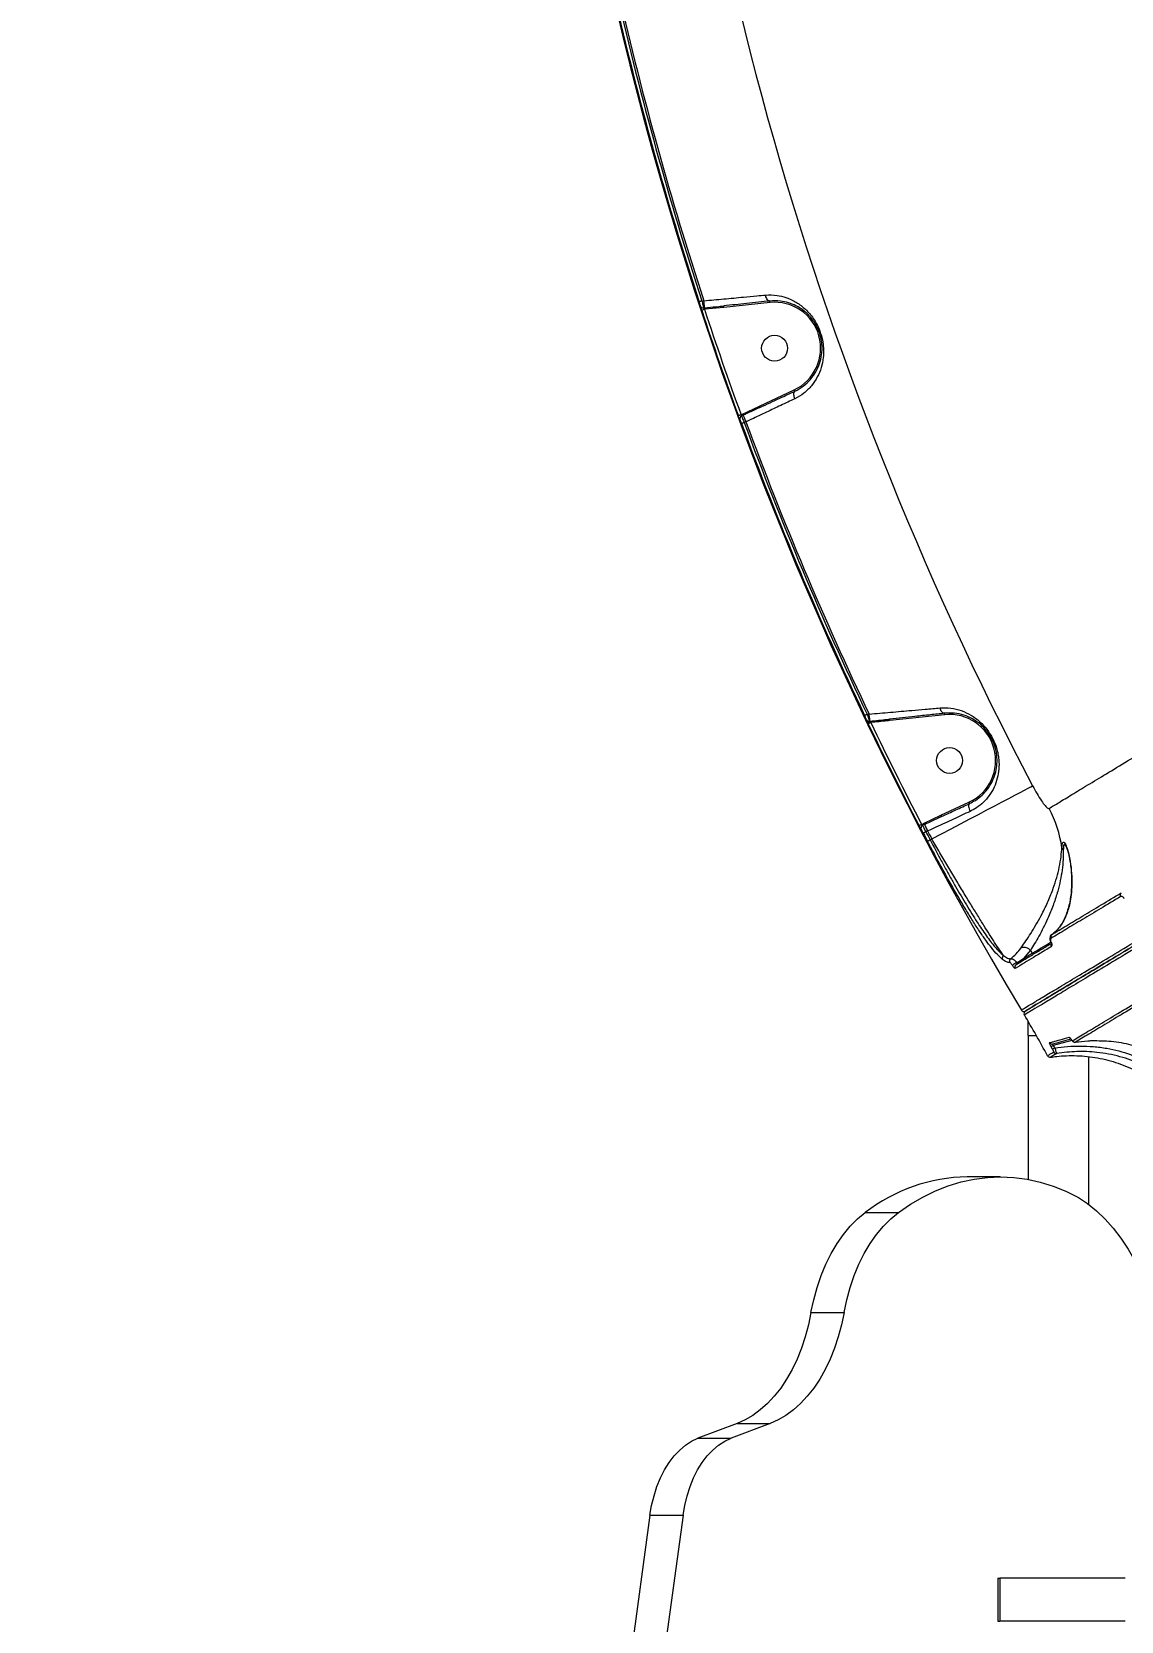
# Model space of a CAD drawing. Header units: millimetres. Extents: x -10374 to 11119, y -8221 to 9433.
# Drawn here: x 4682 to 5060, y 1987 to 2539 of the extents above; entities that cross this region are included whole.
import ezdxf

# ---------------------------------------------------------------- set-up
doc = ezdxf.new("R2010")
doc.units = ezdxf.units.MM
for name, color, linetype in [('DIKOM_ОБЪЕКТ', 7, 'Continuous'), ('DIKOM_РАЗМЕР_ЗОНА', 7, 'Continuous'), ('DIKOM_РАЗМЕР_ОБЪЕКТА', 7, 'Continuous')]:
    doc.layers.add(name, color=color, linetype=linetype)
doc.styles.add('style1', font='arial.ttf', dxfattribs={"width": 0.8})
doc.dimstyles.new('1-50', dxfattribs={"dimtxt": 300, "dimasz": 200, "dimexe": 100, "dimexo": 0, "dimgap": 100, "dimtad": 0, "dimdec": 0, "dimtxsty": 'style1', "dimcen": 0, "dimclrd": 7, "dimclre": 7, "dimadec": 1, "dimazin": 2, "dimtfac": 1, "dimtdec": 0, "dimtmove": 1, "dimatfit": 3, "dimfxl": 0, "dimlwd": 25, "dimlwe": 18, "dimarcsym": 0})

# ---------------------------------------------------------------- blocks, each defined once
blk = doc.blocks.new('*D15')
at = {"layer": 'Defpoints', "color": 0, "transparency": 16777216}
for p in [(-5227.87, 8308.78), (9119.43, -1150.4), (-5227.87, -1991.82)]:
    blk.add_point(p, dxfattribs=at)
at = {"layer": 'DIKOM_РАЗМЕР_ОБЪЕКТА', "color": 7, "lineweight": 18, "transparency": 16777216}
for p, q in [((-5227.87, -1991.82), (-5227.87, 8408.78)), ((9119.43, -1150.4), (9119.43, 8408.78))]:
    blk.add_line(p, q, dxfattribs=at)
at = {"layer": 'DIKOM_РАЗМЕР_ОБЪЕКТА', "color": 7, "lineweight": 25, "transparency": 16777216}
for p, q in [((-5027.87, 8308.78), (187.44, 8308.78)), ((8919.43, 8308.78), (1267.22, 8308.78))]:
    blk.add_line(p, q, dxfattribs=at)
at = {"layer": 'DIKOM_РАЗМЕР_ОБЪЕКТА', "color": 7, "transparency": 16777216}
for points in [[(-5027.87, 8342.11), (-5027.87, 8275.44), (-5227.87, 8308.78)], [(8919.43, 8342.11), (8919.43, 8275.44), (9119.43, 8308.78)]]:
    blk.add_solid(points, dxfattribs=at)
at = {"layer": 'DIKOM_РАЗМЕР_ОБЪЕКТА', "color": 0, "transparency": 16777216, "insert": (727.33, 8308.78), "char_height": 300, "attachment_point": 5, "style": 'style1'}
blk.add_mtext('14350', dxfattribs=at)
blk = doc.blocks.new('*D14')
at = {"layer": 'Defpoints', "color": 0, "transparency": 16777216}
for p in [(-7515.85, 9236.32), (11119.43, -1423.4), (-7515.85, -2401.58)]:
    blk.add_point(p, dxfattribs=at)
at = {"layer": 'DIKOM_РАЗМЕР_ЗОНА', "color": 7, "lineweight": 18, "transparency": 16777216}
for p, q in [((-7515.85, -2401.58), (-7515.85, 9336.32)), ((11119.43, -1423.4), (11119.43, 9336.32))]:
    blk.add_line(p, q, dxfattribs=at)
at = {"layer": 'DIKOM_РАЗМЕР_ЗОНА', "color": 7, "lineweight": 25, "transparency": 16777216}
for p, q in [((-7315.85, 9236.32), (77.56, 9236.32)), ((10919.43, 9236.32), (1157.34, 9236.32))]:
    blk.add_line(p, q, dxfattribs=at)
at = {"layer": 'DIKOM_РАЗМЕР_ЗОНА', "color": 7, "transparency": 16777216}
for points in [[(-7315.85, 9269.65), (-7315.85, 9202.98), (-7515.85, 9236.32)], [(10919.43, 9269.65), (10919.43, 9202.98), (11119.43, 9236.32)]]:
    blk.add_solid(points, dxfattribs=at)
at = {"layer": 'DIKOM_РАЗМЕР_ЗОНА', "color": 0, "transparency": 16777216, "insert": (617.45, 9236.32), "char_height": 300, "attachment_point": 5, "style": 'style1'}
blk.add_mtext('18650', dxfattribs=at)

msp = doc.modelspace()

# ---------------------------------------------------------------- linework, layer by layer
at = {"layer": 'DIKOM_ОБЪЕКТ', "color": 7, "linetype": 'Continuous', "lineweight": 15}
for p, q in [((4914.61, 2445.44), (4915.28, 2445.51)), ((4915.14, 2443.02), (4915.55, 2443.06)), ((4915.6, 2442.57), (4915.46, 2442.56)), ((4922.21, 2443.24), (4915.6, 2442.57)), ((4938.26, 2444.94), (4922.21, 2443.24)), ((4934.57, 2408.92), (4946.69, 2414.56)), ((4928.67, 2406.14), (4934.57, 2408.92)), ((4928.21, 2405.92), (4928.67, 2406.14)), ((4928.88, 2405.69), (4928.34, 2405.44)), ((4929.92, 2403.45), (4929.32, 2403.18)), ((4972.04, 2301.8), (4972.73, 2301.87)), ((4972.77, 2299.39), (4973, 2299.42)), ((4978.75, 2300), (4979.48, 2300.07)), ((4998.99, 2301.65), (4979.91, 2299.62)), ((4997.67, 2266.7), (5007.42, 2271.23)), ((4991.79, 2263.92), (4997.67, 2266.7)), ((4997.54, 2266.09), (4996.88, 2265.78)), ((4990.98, 2263.54), (4991.79, 2263.92)), ((4992, 2263.47), (4991.29, 2263.14)), ((4993.04, 2261.24), (4992.44, 2260.96)), ((4993.92, 2258.13), (4994.49, 2258.47)), ((5024.02, 2215.46), (5026.32, 2216.93)), ((5028.79, 2219.77), (5026.32, 2216.93)), ((5026.32, 2216.93), (5029.39, 2218.77)), ((5028.79, 2219.78), (5028.79, 2219.77)), ((5028.79, 2219.77), (5029.39, 2218.77)), ((5028, 2190.22), (5028, 2195.05)), ((5028, 2190.22), (5028, 2140.14)), ((5028, 2190.22), (5030.79, 2190.22)), ((5043.16, 2188.47), (5036.73, 2186.69)), ((5042.95, 2188.76), (5042.94, 2188.76)), ((5036.51, 2185.37), (5036.02, 2186.26)), ((5036.73, 2186.69), (5037.23, 2185.8)), ((5037.92, 2183.93), (5037.71, 2183.8)), ((5049, 2182.82), (5049, 2131.47)), ((5018.27, 2141.04), (5006.78, 2141.04)), ((4971.38, 2128.63), (4982.87, 2128.63)), ((4952.51, 2093.85), (4964, 2093.85)), ((4926.83, 2055.3), (4913.23, 2050.16)), ((4938.32, 2055.3), (4924.72, 2050.16)), ((4926.83, 2055.3), (4938.32, 2055.3)), ((4913.23, 2050.16), (4924.72, 2050.16)), ((4896.53, 2023.42), (4888.98, 1968.11)), ((4896.53, 2023.42), (4908.02, 2023.42)), ((4908.02, 2023.42), (4900.47, 1968.11)), ((5017.41, 2001.6), (5017.41, 1986.6)), ((5017.41, 2001.6), (5018.12, 2001.6)), ((5018.12, 2001.6), (5018.12, 1986.6)), ((5061.68, 2001.6), (5018.12, 2001.6)), ((5017.41, 1986.6), (5018.12, 1986.6)), ((5061.68, 1986.6), (5018.12, 1986.6))]:
    msp.add_line(p, q, dxfattribs=at)
at = {"layer": 'DIKOM_ОБЪЕКТ', "color": 7, "linetype": 'Continuous', "lineweight": 15, "flags": 128}
for points in [[(4914.61, 2445.44), (4914.43, 2445.38), (4914.26, 2445.33), (4914.1, 2445.27), (4913.96, 2445.23), (4913.84, 2445.19), (4913.75, 2445.16), (4913.69, 2445.14), (4913.66, 2445.13)], [(4915.55, 2443.06), (4915.53, 2443.17), (4915.51, 2443.35), (4915.49, 2443.6), (4915.46, 2443.91), (4915.42, 2444.27), (4915.38, 2444.66), (4915.33, 2445.08), (4915.28, 2445.51)], [(4915.6, 2442.57), (4915.59, 2442.66), (4915.58, 2442.74), (4915.57, 2442.82), (4915.56, 2442.89), (4915.56, 2442.96), (4915.55, 2443), (4915.55, 2443.04), (4915.55, 2443.06)], [(4922.21, 2443.24), (4922.2, 2443.33), (4922.19, 2443.43), (4922.18, 2443.51), (4922.17, 2443.59), (4922.17, 2443.65), (4922.16, 2443.69), (4922.16, 2443.72), (4922.16, 2443.73)], [(4938.26, 2444.94), (4938.25, 2445.04), (4938.24, 2445.13), (4938.23, 2445.22), (4938.22, 2445.3), (4938.22, 2445.36), (4938.21, 2445.4), (4938.21, 2445.43), (4938.21, 2445.44)], [(4946.69, 2414.56), (4946.73, 2414.47), (4946.77, 2414.38), (4946.81, 2414.3), (4946.84, 2414.24), (4946.86, 2414.18), (4946.88, 2414.14), (4946.9, 2414.11), (4946.9, 2414.1)], [(4934.57, 2408.92), (4934.61, 2408.84), (4934.65, 2408.75), (4934.69, 2408.67), (4934.72, 2408.6), (4934.74, 2408.55), (4934.76, 2408.5), (4934.77, 2408.48), (4934.78, 2408.47)], [(4928.21, 2405.92), (4928.03, 2405.86), (4927.86, 2405.79), (4927.7, 2405.74), (4927.56, 2405.68), (4927.44, 2405.64), (4927.35, 2405.61), (4927.29, 2405.59), (4927.27, 2405.58)], [(4929.32, 2403.18), (4929.14, 2403.11), (4928.97, 2403.05), (4928.81, 2402.99), (4928.67, 2402.94), (4928.55, 2402.89), (4928.46, 2402.86), (4928.4, 2402.84), (4928.38, 2402.83)], [(4928.67, 2406.14), (4928.71, 2406.06), (4928.74, 2405.98), (4928.78, 2405.91), (4928.81, 2405.84), (4928.83, 2405.79), (4928.85, 2405.74), (4928.87, 2405.71), (4928.88, 2405.69)], [(4928.88, 2405.69), (4928.93, 2405.59), (4929, 2405.42), (4929.11, 2405.2), (4929.24, 2404.92), (4929.39, 2404.59), (4929.56, 2404.23), (4929.73, 2403.85), (4929.92, 2403.45)], [(4998.93, 2302.15), (4998.69, 2302.16), (4998.45, 2302.24), (4998.22, 2302.4), (4998, 2302.62), (4997.8, 2302.9), (4997.62, 2303.23), (4997.48, 2303.6), (4997.37, 2304)], [(4972.04, 2301.8), (4971.87, 2301.71), (4971.7, 2301.64), (4971.55, 2301.56), (4971.41, 2301.5), (4971.3, 2301.45), (4971.22, 2301.4), (4971.16, 2301.38), (4971.14, 2301.37)], [(4973.02, 2299.16), (4972.86, 2299.11), (4972.71, 2299.08), (4972.56, 2299.05), (4972.42, 2299.05), (4972.3, 2299.07), (4972.2, 2299.1), (4972.12, 2299.14), (4972.07, 2299.21)], [(4973.29, 2298.95), (4973.12, 2298.87), (4972.95, 2298.79), (4972.8, 2298.72), (4972.67, 2298.65), (4972.55, 2298.6), (4972.47, 2298.56), (4972.41, 2298.53), (4972.39, 2298.52)], [(4973, 2299.42), (4972.98, 2299.53), (4972.96, 2299.71), (4972.94, 2299.96), (4972.91, 2300.27), (4972.87, 2300.62), (4972.83, 2301.02), (4972.78, 2301.44), (4972.73, 2301.87)], [(4973.02, 2299.16), (4973.02, 2299.21), (4973.01, 2299.26), (4973.01, 2299.3), (4973, 2299.33), (4973, 2299.36), (4973, 2299.39), (4973, 2299.41), (4973, 2299.42)], [(4979.91, 2299.62), (4979.9, 2299.71), (4979.89, 2299.81), (4979.88, 2299.89), (4979.87, 2299.97), (4979.86, 2300.03), (4979.86, 2300.08), (4979.85, 2300.1), (4979.85, 2300.11)], [(4998.99, 2301.65), (4998.97, 2301.75), (4998.96, 2301.84), (4998.96, 2301.93), (4998.95, 2302), (4998.94, 2302.06), (4998.94, 2302.11), (4998.93, 2302.14), (4998.93, 2302.15)], [(4994.49, 2258.47), (4997.87, 2260.24), (5001.21, 2262.01), (5004.49, 2263.74), (5007.69, 2265.42), (5010.76, 2267.03), (5013.68, 2268.57), (5016.43, 2270.02), (5018.98, 2271.36), (5021.31, 2272.59), (5023.39, 2273.68), (5025.2, 2274.64), (5026.74, 2275.45), (5027.98, 2276.11), (5028.92, 2276.6), (5029.55, 2276.93)], [(5007.63, 2270.78), (5007.47, 2270.65), (5007.36, 2270.43), (5007.3, 2270.14), (5007.29, 2269.79), (5007.34, 2269.39), (5007.44, 2268.95), (5007.59, 2268.49), (5007.79, 2268.04)], [(5007.42, 2271.23), (5007.46, 2271.14), (5007.5, 2271.06), (5007.54, 2270.98), (5007.57, 2270.91), (5007.6, 2270.85), (5007.62, 2270.81), (5007.63, 2270.78), (5007.63, 2270.78)], [(4997.67, 2266.7), (4997.71, 2266.61), (4997.75, 2266.53), (4997.79, 2266.45), (4997.82, 2266.38), (4997.85, 2266.32), (4997.87, 2266.28), (4997.88, 2266.25), (4997.88, 2266.25)], [(4990.98, 2263.54), (4990.81, 2263.46), (4990.65, 2263.37), (4990.5, 2263.29), (4990.37, 2263.22), (4990.25, 2263.17), (4990.17, 2263.12), (4990.12, 2263.09), (4990.09, 2263.08)], [(4992.44, 2260.96), (4992.27, 2260.87), (4992.11, 2260.79), (4991.96, 2260.71), (4991.82, 2260.64), (4991.71, 2260.58), (4991.63, 2260.54), (4991.57, 2260.51), (4991.55, 2260.49)], [(4991.79, 2263.92), (4991.83, 2263.84), (4991.86, 2263.76), (4991.89, 2263.69), (4991.93, 2263.63), (4991.95, 2263.57), (4991.97, 2263.53), (4991.99, 2263.49), (4992, 2263.47)], [(4992, 2263.47), (4992.04, 2263.37), (4992.12, 2263.21), (4992.23, 2262.98), (4992.36, 2262.7), (4992.51, 2262.38), (4992.67, 2262.02), (4992.85, 2261.63), (4993.04, 2261.24)], [(4993.92, 2258.13), (4993.76, 2258.04), (4993.59, 2257.95), (4993.44, 2257.87), (4993.31, 2257.8), (4993.2, 2257.75), (4993.12, 2257.7), (4993.06, 2257.67), (4993.04, 2257.66)], [(5029.39, 2218.77), (5030.84, 2219.64), (5032.49, 2220.63), (5034.31, 2221.73), (5035.77, 2222.6)], [(5042.94, 2188.76), (5042.94, 2188.77), (5042.92, 2188.85)], [(4982.87, 2128.63), (4987.08, 2131.52), (4991.37, 2134.03), (4995.76, 2136.17), (5000.21, 2137.92), (5004.71, 2139.29), (5009.26, 2140.27), (5013.84, 2140.85), (5018.43, 2141.04), (5023.02, 2140.82), (5027.59, 2140.21), (5032.14, 2139.21), (5036.64, 2137.81), (5041.09, 2136.03), (5045.46, 2133.87)], [(5045.46, 2133.87), (5048.67, 2131.72), (5051.76, 2129.22), (5054.73, 2126.37), (5057.56, 2123.2), (5060.24, 2119.72), (5062.74, 2115.94), (5065.07, 2111.9), (5067.19, 2107.6)], [(4952.51, 2093.85), (4953.45, 2098.3), (4954.63, 2102.62), (4956.05, 2106.77), (4957.68, 2110.71), (4959.53, 2114.42), (4961.57, 2117.87), (4963.79, 2121.04), (4966.18, 2123.91), (4968.72, 2126.44), (4971.38, 2128.63)], [(4964, 2093.85), (4964.94, 2098.3), (4966.12, 2102.62), (4967.54, 2106.77), (4969.17, 2110.71), (4971.02, 2114.42), (4973.06, 2117.87), (4975.28, 2121.04), (4977.67, 2123.91), (4980.21, 2126.44), (4982.87, 2128.63)], [(4952.51, 2093.85), (4951.62, 2089.59), (4950.51, 2085.46), (4949.19, 2081.49), (4947.66, 2077.7), (4945.94, 2074.11), (4944.04, 2070.75), (4941.97, 2067.64), (4939.74, 2064.81), (4937.38, 2062.27), (4934.89, 2060.03), (4932.29, 2058.12), (4929.59, 2056.54), (4926.83, 2055.3)], [(4964, 2093.85), (4963.11, 2089.59), (4962, 2085.46), (4960.68, 2081.49), (4959.15, 2077.7), (4957.43, 2074.11), (4955.53, 2070.75), (4953.46, 2067.64), (4951.23, 2064.81), (4948.87, 2062.27), (4946.38, 2060.03), (4943.78, 2058.12), (4941.08, 2056.54), (4938.32, 2055.3)], [(4896.53, 2023.42), (4897.12, 2026.87), (4897.94, 2030.21), (4898.96, 2033.41), (4900.2, 2036.42), (4901.62, 2039.22), (4903.22, 2041.79), (4904.98, 2044.08), (4906.88, 2046.09), (4908.9, 2047.78), (4911.02, 2049.14), (4913.23, 2050.16)], [(4908.02, 2023.42), (4908.61, 2026.87), (4909.43, 2030.21), (4910.46, 2033.41), (4911.69, 2036.42), (4913.11, 2039.22), (4914.71, 2041.79), (4916.47, 2044.08), (4918.37, 2046.09), (4920.39, 2047.78), (4922.52, 2049.14), (4924.72, 2050.16)]]:
    msp.add_lwpolyline(points, dxfattribs=at)
at = {"layer": 'DIKOM_ОБЪЕКТ', "color": 7, "linetype": 'Continuous', "lineweight": 15}
for centre in [(4939.86, 2429.02), (5000.68, 2285.74)]:
    msp.add_circle(centre, 4.5, dxfattribs=at)
for centre, radius, start, end in [((6063.32, 2821.36), 1210, 180.04739, 210.95261), ((6063.32, 2821.36), 1168.37, 183.22698, 207.77302), ((6063.32, 2821.36), 1208, 192.87275, 198.12725), ((6063.32, 2821.36), 1209.65, 192.87943, 198.12057), ((6063.32, 2821.36), 1208.65, 192.87943, 198.12057), ((4915.03, 2444.01), 0.997, 198.8789, 276.337), ((4963.18, 2296.42), 153.73, 108.0812, 108.4537), ((6063.32, 2821.36), 1209.75, 198.26303, 200.10179), ((6063.32, 2821.36), 1208.75, 198.26303, 200.10179), ((4939.86, 2429.02), 16, 295.2734, 95.7266), ((4928.76, 2404.54), 0.999, 114.8419, 199.4213), ((6063.32, 2821.36), 1208.65, 200.24212, 205.45906), ((6063.32, 2821.36), 1208, 200.23956, 205.47007), ((6063.32, 2821.36), 1209.65, 200.24212, 205.45906), ((4972.65, 2300.38), 0.996, 206.1885, 276.5031), ((6063.32, 2821.36), 1209.75, 205.6062, 207.48258), ((6063.32, 2821.36), 1208.75, 205.6062, 207.48258), ((5000.68, 2285.74), 16, 294.9212, 96.0788), ((4999.66, 2249.9), 40.44, 7.9516, 28.3242), ((4991.71, 2262.24), 1, 115.0184, 206.723), ((6063.32, 2821.36), 1209.65, 207.62316, 207.77479), ((6063.32, 2821.36), 1208.65, 207.62316, 207.77479), ((6063.32, 2821.36), 1208, 207.62463, 207.77302), ((5041.52, 2255.96), 1.87, 194.6406, 225.4047), ((5060.92, 2238.99), 0.951, 127.5319, 213.4785), ((5036.79, 2224.46), 0.977, 125.0761, 211.6411), ((5036.85, 2221.52), 0.999, 144.2806, 211.0777), ((5020, 2217.08), 1.02, 122.2888, 206.3783), ((5022.5, 2215.99), 1.01, 123.7741, 209.6747), ((5025, 2212.53), 3.1, 108.6069, 141.4972), ((5026.73, 2217.12), 0.455, 204.675, 292.7059), ((5029.8, 2218.96), 0.454, 204.6212, 292.7617), ((5024.36, 2214.01), 0.993, 121.3811, 210.7006), ((5026.5, 2199.53), 1, 210.9526, 301), ((5026.5, 2199.53), 1, 210.9645, 300.9876), ((5027.52, 2197.82), 1, 121, 210.8278), ((4709, 2007.6), 370, 28.3213, 30.8455), ((5036.32, 2188.13), 0.994, 208.5305, 285.3743), ((5043.11, 2190.01), 1, 207.9092, 242.0088), ((5044.3, 2188.84), 1, 208.1551, 277.924), ((5035.59, 2183.6), 1, 208.2293, 278.9932), ((5039.87, 2180.71), 6.76, 117.6648, 124.7508), ((5040.42, 2179.67), 6.91, 117.5583, 124.4863), ((5037.77, 2184.91), 1, 208.2783, 278.4228), ((5007.75, 2081.57), 59.48, 90.9354, 127.6896)]:
    msp.add_arc(centre, radius, start, end, dxfattribs=at)
for points, knots in [([(5035.27, 2269.09), (5036.35, 2269.74), (5038.52, 2271.06), (5043.08, 2273.82), (5048.55, 2277.13), (5055.01, 2281.04), (5062.41, 2285.52), (5070.72, 2290.56), (5079.97, 2296.16), (5090.11, 2302.3), (5101.1, 2308.96), (5112.89, 2316.11), (5125.43, 2323.71), (5138.68, 2331.75), (5152.64, 2340.22), (5167.28, 2349.1), (5182.53, 2358.36), (5198.33, 2367.95), (5214.6, 2377.84), (5231.31, 2387.99), (5248.42, 2398.4), (5265.92, 2409.05), (5283.73, 2419.9), (5301.77, 2430.89), (5319.95, 2441.98), (5338.23, 2453.14), (5356.59, 2464.35), (5374.99, 2475.61), (5393.36, 2486.86), (5411.62, 2498.05), (5429.67, 2509.13), (5446.14, 2519.26), (5461.07, 2528.45), (5469.99, 2533.94), (5474.45, 2536.69)], [0, 0, 0, 0, 0.031557, 0.063213, 0.09492, 0.126627, 0.158283, 0.189839, 0.221397, 0.253054, 0.284762, 0.31647, 0.348127, 0.379685, 0.411265, 0.442944, 0.474674, 0.506404, 0.538084, 0.569664, 0.601295, 0.633025, 0.664806, 0.696588, 0.728318, 0.75995, 0.791659, 0.823468, 0.855327, 0.887186, 0.918995, 0.950705, 0.975352, 1, 1, 1, 1]), ([(5025.64, 2199.02), (5025.69, 2199.05), (5025.81, 2199.12), (5026.94, 2199.8), (5029.28, 2201.21), (5032.76, 2203.3), (5037.4, 2206.09), (5043.21, 2209.58), (5050.07, 2213.7), (5057.93, 2218.42), (5066.71, 2223.7), (5076.56, 2229.62), (5087.5, 2236.19), (5099.51, 2243.4), (5112.32, 2251.1), (5125.87, 2259.25), (5140.09, 2267.79), (5155.21, 2276.87), (5171.21, 2286.49), (5188.06, 2296.61), (5205.18, 2306.9), (5222.47, 2317.29), (5239.85, 2327.73), (5257.8, 2338.52), (5276.3, 2349.63), (5295.28, 2361.04), (5314.6, 2372.64), (5334.2, 2384.42), (5354.03, 2396.34), (5374.15, 2408.42), (5394.5, 2420.65), (5415.01, 2432.98), (5435.23, 2445.13), (5455.11, 2457.07), (5474.58, 2468.77), (5493.97, 2480.42), (5513.19, 2491.97), (5532.18, 2503.38), (5549.45, 2513.75), (5560.17, 2520.2), (5564.91, 2523.04)], [0, 0, 0, 0, 0.015651, 0.042167, 0.068704, 0.09522, 0.122506, 0.149814, 0.177101, 0.203617, 0.230153, 0.256669, 0.283955, 0.311263, 0.33855, 0.365066, 0.391602, 0.418118, 0.445404, 0.472713, 0.499999, 0.52556, 0.551139, 0.576701, 0.602949, 0.629218, 0.655467, 0.681983, 0.708519, 0.735035, 0.762321, 0.78963, 0.816916, 0.843432, 0.869969, 0.896485, 0.923771, 0.951079, 0.978366, 1, 1, 1, 1]), ([(5565, 2521.93), (5560.27, 2519.09), (5549.67, 2512.72), (5532.64, 2502.49), (5513.96, 2491.27), (5494.85, 2479.78), (5475.41, 2468.1), (5455.71, 2456.26), (5435.82, 2444.31), (5415.77, 2432.27), (5395.6, 2420.15), (5375.37, 2407.99), (5355.17, 2395.85), (5335.1, 2383.79), (5315.46, 2372), (5296.29, 2360.48), (5277.6, 2349.25), (5259.2, 2338.19), (5241.17, 2327.35), (5223.58, 2316.79), (5206.28, 2306.39), (5189.32, 2296.2), (5172.75, 2286.24), (5156.82, 2276.67), (5141.61, 2267.53), (5127.19, 2258.87), (5113.61, 2250.71), (5100.91, 2243.08), (5089.1, 2235.98), (5078.2, 2229.43), (5068.26, 2223.46), (5059.33, 2218.1), (5051.95, 2213.66), (5045.93, 2210.04), (5041.03, 2207.1), (5036.85, 2204.59), (5033.35, 2202.49), (5030.57, 2200.82), (5028.56, 2199.61), (5027.28, 2198.84), (5027.1, 2198.73), (5027.01, 2198.68)], [0, 0, 0, 0, 0.021635, 0.048472, 0.075394, 0.102359, 0.129323, 0.156245, 0.183082, 0.209919, 0.236841, 0.263805, 0.29077, 0.317692, 0.344529, 0.370377, 0.3963, 0.422262, 0.448224, 0.474147, 0.499995, 0.526832, 0.553754, 0.580718, 0.607683, 0.634604, 0.661441, 0.688278, 0.7152, 0.742165, 0.769129, 0.796051, 0.822888, 0.844633, 0.866402, 0.88817, 0.909915, 0.932424, 0.954958, 0.977491, 1, 1, 1, 1]), ([(4915.28, 2445.51), (4917.59, 2445.73), (4922.26, 2446.17), (4928.43, 2446.74), (4933.25, 2447.19), (4935.71, 2447.42), (4936.71, 2447.52)], [0, 0, 0, 0, 0.307257, 0.623317, 0.846354, 1, 1, 1, 1]), ([(4936.71, 2447.52), (4938.05, 2447.54), (4940.51, 2447.58), (4943.8, 2446.73), (4946.89, 2445.39), (4949.89, 2443.35), (4952.27, 2440.89), (4953.93, 2438.48), (4955.15, 2436.22), (4956.19, 2433.45), (4956.76, 2430.57), (4956.92, 2428.03), (4956.77, 2425.28), (4956.13, 2422.22), (4954.79, 2418.95), (4952.79, 2415.95), (4950.2, 2413.31), (4947.96, 2412.05), (4946.87, 2411.44)], [0, 0, 0, 0, 0.07855, 0.143059, 0.207603, 0.287216, 0.366549, 0.405754, 0.44485, 0.497443, 0.549691, 0.592269, 0.634938, 0.707295, 0.779729, 0.854483, 0.92914, 1, 1, 1, 1]), ([(4938.21, 2445.44), (4938.06, 2445.45), (4937.77, 2445.48), (4937.34, 2445.87), (4936.98, 2446.47), (4936.8, 2447.03), (4936.73, 2447.38), (4936.72, 2447.47), (4936.71, 2447.52)], [0, 0, 0, 0, 0.231627, 0.46326, 0.694875, 0.926479, 0.961023, 1, 1, 1, 1]), ([(4914.09, 2443.69), (4914.08, 2443.73), (4914.06, 2443.82), (4913.98, 2444.13), (4913.85, 2444.54), (4913.74, 2444.9), (4913.68, 2445.1), (4913.66, 2445.13)], [0, 0, 0, 0, 0.234075, 0.467999, 0.704031, 0.944952, 1, 1, 1, 1]), ([(4914.51, 2442.25), (4914.5, 2442.28), (4914.44, 2442.48), (4914.32, 2442.84), (4914.2, 2443.25), (4914.11, 2443.56), (4914.09, 2443.65), (4914.09, 2443.69)], [0, 0, 0, 0, 0.05577, 0.296859, 0.532653, 0.766247, 1, 1, 1, 1]), ([(4914.61, 2445.44), (4914.63, 2445.38), (4914.71, 2445.05), (4914.85, 2444.45), (4915, 2443.76), (4915.11, 2443.23), (4915.13, 2443.09), (4915.14, 2443.02)], [0, 0, 0, 0, 0.054758, 0.294409, 0.530136, 0.764684, 1, 1, 1, 1]), ([(4915.14, 2443.02), (4915.14, 2443.01), (4915.15, 2442.98), (4915.22, 2442.87), (4915.32, 2442.74), (4915.4, 2442.63), (4915.45, 2442.57), (4915.46, 2442.56)], [0, 0, 0, 0, 0.217858, 0.443514, 0.683671, 0.939886, 1, 1, 1, 1]), ([(4915.55, 2443.06), (4915.88, 2443.1), (4917.53, 2443.27), (4919.74, 2443.48), (4921.61, 2443.68), (4922.16, 2443.73)], [0, 0, 0, 0, 0.150423, 0.752127, 1, 1, 1, 1]), ([(4938.21, 2445.44), (4936.91, 2445.3), (4934.31, 2445.03), (4930.26, 2444.6), (4926.21, 2444.16), (4923.51, 2443.88), (4922.16, 2443.73)], [0, 0, 0, 0, 0.259546, 0.521838, 0.759878, 1, 1, 1, 1]), ([(4946.9, 2414.1), (4946.9, 2414.1), (4947.95, 2414.63), (4949.97, 2415.82), (4952.41, 2418.14), (4954.27, 2420.79), (4955.57, 2423.66), (4956.21, 2426.33), (4956.4, 2428.75), (4956.3, 2430.95), (4955.83, 2433.47), (4954.92, 2435.91), (4953.85, 2437.83), (4953.13, 2438.85), (4951.94, 2440.34), (4950.18, 2442.07), (4947.48, 2443.76), (4944.69, 2444.89), (4941.69, 2445.52), (4939.45, 2445.6), (4938.21, 2445.44), (4938.21, 2445.44)], [0, 0, 0, 0, 0.000033, 0.072284, 0.148944, 0.225697, 0.299102, 0.37241, 0.414041, 0.455549, 0.5045, 0.553096, 0.58935, 0.625756, 0.627655, 0.70722, 0.787134, 0.853348, 0.919533, 0.999959, 1, 1, 1, 1]), ([(4934.78, 2408.47), (4935.95, 2409.01), (4938.29, 2410.1), (4942.39, 2412.01), (4945.19, 2413.31), (4946.9, 2414.1)], [0, 0, 0, 0, 0.277469, 0.557303, 1, 1, 1, 1]), ([(4946.9, 2414.1), (4946.79, 2414.02), (4946.58, 2413.86), (4946.45, 2413.32), (4946.48, 2412.63), (4946.64, 2412.01), (4946.79, 2411.62), (4946.85, 2411.48), (4946.87, 2411.44)], [0, 0, 0, 0, 0.220482, 0.44095, 0.661452, 0.881929, 0.963536, 1, 1, 1, 1]), ([(4946.87, 2411.44), (4945.25, 2410.68), (4942.09, 2409.19), (4937.01, 2406.79), (4932.93, 2404.87), (4930.55, 2403.75), (4929.92, 2403.45)], [0, 0, 0, 0, 0.30289, 0.594461, 0.892032, 1, 1, 1, 1]), ([(4927.82, 2404.2), (4927.82, 2404.21), (4927.8, 2404.24), (4927.74, 2404.37), (4927.61, 2404.68), (4927.45, 2405.1), (4927.33, 2405.42), (4927.27, 2405.58)], [0, 0, 0, 0, 0.038559, 0.278096, 0.51835, 0.759218, 1, 1, 1, 1]), ([(4928.38, 2402.83), (4928.32, 2402.99), (4928.2, 2403.31), (4928.04, 2403.73), (4927.91, 2404.04), (4927.84, 2404.17), (4927.82, 2404.2), (4927.82, 2404.2)], [0, 0, 0, 0, 0.240604, 0.481432, 0.721614, 0.961193, 1, 1, 1, 1]), ([(4928.21, 2405.92), (4928.22, 2405.87), (4928.24, 2405.75), (4928.28, 2405.6), (4928.31, 2405.5), (4928.33, 2405.45), (4928.34, 2405.44), (4928.34, 2405.44)], [0, 0, 0, 0, 0.244384, 0.485874, 0.724682, 0.961747, 1, 1, 1, 1]), ([(4928.34, 2405.44), (4928.35, 2405.43), (4928.38, 2405.38), (4928.48, 2405.17), (4928.71, 2404.65), (4929, 2403.96), (4929.21, 2403.44), (4929.32, 2403.18)], [0, 0, 0, 0, 0.038794, 0.278366, 0.518643, 0.759454, 1, 1, 1, 1]), ([(4934.78, 2408.47), (4934.48, 2408.33), (4932.97, 2407.62), (4931.01, 2406.68), (4929.34, 2405.9), (4928.88, 2405.69)], [0, 0, 0, 0, 0.153318, 0.766578, 1, 1, 1, 1]), ([(4972.73, 2301.87), (4975.21, 2302.09), (4980.23, 2302.52), (4986.75, 2303.09), (4992.53, 2303.58), (4995.67, 2303.85), (4997.37, 2304)], [0, 0, 0, 0, 0.284861, 0.577751, 0.771567, 1, 1, 1, 1]), ([(4997.37, 2304), (4998.63, 2304.03), (5001.17, 2304.08), (5004.77, 2303.16), (5008.14, 2301.62), (5011.12, 2299.44), (5013.31, 2297.11), (5014.77, 2295.02), (5015.99, 2292.87), (5016.94, 2290.47), (5017.54, 2288.05), (5017.88, 2285.54), (5017.88, 2282.69), (5017.34, 2279.5), (5016.25, 2276.42), (5014.63, 2273.61), (5012.53, 2271.19), (5010.27, 2269.32), (5008.54, 2268.42), (5007.79, 2268.04)], [0, 0, 0, 0, 0.075909, 0.151906, 0.228635, 0.305189, 0.368861, 0.40162, 0.43433, 0.490457, 0.528234, 0.566086, 0.630878, 0.695772, 0.764522, 0.833228, 0.893682, 0.954061, 1, 1, 1, 1]), ([(5205.93, 2305.01), (5202.55, 2302.99), (5193.46, 2297.52), (5179.13, 2288.91), (5163.13, 2279.3), (5147.68, 2270.02), (5132.84, 2261.1), (5118.69, 2252.6), (5105.53, 2244.69), (5093.38, 2237.39), (5082.25, 2230.7), (5071.95, 2224.51), (5062.56, 2218.87), (5054.13, 2213.8), (5046.84, 2209.43), (5040.7, 2205.74), (5035.68, 2202.72), (5031.7, 2200.33), (5028.81, 2198.6), (5027.06, 2197.54), (5026.66, 2197.3), (5026.66, 2197.3), (5026.66, 2197.3)], [0, 0, 0, 0, 0.031306, 0.084338, 0.137411, 0.190443, 0.245016, 0.299633, 0.354205, 0.407237, 0.46031, 0.513342, 0.567915, 0.622532, 0.677104, 0.730136, 0.783208, 0.83624, 0.890811, 0.945428, 1, 1, 1, 1, 1]), ([(5027.01, 2198.67), (5027.12, 2198.74), (5027.34, 2198.88), (5029.13, 2199.95), (5031.95, 2201.65), (5035.91, 2204.02), (5040.95, 2207.05), (5047.07, 2210.73), (5054.29, 2215.07), (5062.58, 2220.05), (5071.89, 2225.64), (5082.19, 2231.83), (5093.42, 2238.58), (5104.79, 2245.41), (5116.1, 2252.21), (5127.15, 2258.85), (5138.74, 2265.81), (5150.97, 2273.16), (5163.85, 2280.9), (5177.38, 2289.03), (5191.35, 2297.42), (5201.01, 2303.23), (5205.84, 2306.13)], [0, 0, 0, 0, 0.053673, 0.107515, 0.161443, 0.215371, 0.269213, 0.322886, 0.376559, 0.430402, 0.484331, 0.53826, 0.592102, 0.645776, 0.689267, 0.732803, 0.77634, 0.819831, 0.864848, 0.909915, 0.954983, 1, 1, 1, 1]), ([(4971.76, 2299.94), (4971.75, 2299.99), (4971.72, 2300.07), (4971.6, 2300.36), (4971.42, 2300.75), (4971.26, 2301.11), (4971.16, 2301.32), (4971.14, 2301.37)], [0, 0, 0, 0, 0.224973, 0.449632, 0.68037, 0.923841, 1, 1, 1, 1]), ([(4972.07, 2299.21), (4972.02, 2299.31), (4971.92, 2299.55), (4971.8, 2299.82), (4971.77, 2299.9), (4971.76, 2299.94)], [0, 0, 0, 0, 0.298576, 0.64905, 1, 1, 1, 1]), ([(4972.04, 2301.8), (4972.07, 2301.71), (4972.18, 2301.36), (4972.37, 2300.76), (4972.57, 2300.1), (4972.72, 2299.6), (4972.75, 2299.46), (4972.77, 2299.39)], [0, 0, 0, 0, 0.074889, 0.315166, 0.545159, 0.77148, 1, 1, 1, 1]), ([(4972.39, 2298.52), (4972.36, 2298.59), (4972.25, 2298.83), (4972.14, 2299.05), (4972.07, 2299.21)], [0, 0, 0, 0, 0.288113, 1, 1, 1, 1]), ([(4972.77, 2299.39), (4972.77, 2299.38), (4972.78, 2299.37), (4972.83, 2299.33), (4972.9, 2299.27), (4972.98, 2299.2), (4973.02, 2299.16)], [0, 0, 0, 0, 0.261728, 0.32095, 0.671591, 1, 1, 1, 1]), ([(4973, 2299.42), (4974.99, 2299.62), (4977.27, 2299.85), (4979.56, 2300.08), (4979.85, 2300.11)], [0, 0, 0, 0, 0.870766, 1, 1, 1, 1]), ([(4973.02, 2299.16), (4973.08, 2299.12), (4973.17, 2299.05), (4973.26, 2298.98), (4973.29, 2298.95)], [0, 0, 0, 0, 0.705201, 1, 1, 1, 1]), ([(4979.91, 2299.62), (4979.61, 2299.59), (4977.41, 2299.36), (4975.2, 2299.14), (4973.29, 2298.95)], [0, 0, 0, 0, 0.13437, 1, 1, 1, 1]), ([(4998.93, 2302.15), (4997.3, 2301.97), (4994, 2301.62), (4989.03, 2301.09), (4984.29, 2300.59), (4981.34, 2300.27), (4979.85, 2300.11)], [0, 0, 0, 0, 0.279448, 0.563418, 0.780714, 1, 1, 1, 1]), ([(5007.63, 2270.78), (5008.32, 2271.13), (5009.93, 2271.97), (5012.03, 2273.66), (5013.99, 2275.84), (5015.53, 2278.33), (5016.58, 2281.05), (5017.16, 2283.85), (5017.23, 2286.35), (5016.97, 2288.56), (5016.49, 2290.66), (5015.52, 2293.16), (5014.37, 2295), (5013.05, 2296.72), (5011.32, 2298.48), (5008.67, 2300.31), (5005.64, 2301.58), (5002.4, 2302.3), (5000.09, 2302.2), (4998.93, 2302.15)], [0, 0, 0, 0, 0.046575, 0.108416, 0.170325, 0.240832, 0.311376, 0.376705, 0.441912, 0.478467, 0.514921, 0.567103, 0.618651, 0.627962, 0.689491, 0.766632, 0.843993, 0.922036, 1, 1, 1, 1]), ([(5029.55, 2276.93), (5030.06, 2275.99), (5031.08, 2274.11), (5032.61, 2271.69), (5033.92, 2269.92), (5034.84, 2269.04), (5035.14, 2269.07), (5035.27, 2269.09)], [0, 0, 0, 0, 0.218016, 0.433242, 0.643788, 0.851436, 1, 1, 1, 1]), ([(4997.88, 2266.25), (4999.54, 2267.02), (5002.88, 2268.57), (5006.04, 2270.04), (5007.63, 2270.78)], [0, 0, 0, 0, 0.495639, 1, 1, 1, 1]), ([(4997.88, 2266.25), (4997.58, 2266.1), (4996.07, 2265.4), (4994.12, 2264.46), (4992.45, 2263.68), (4992, 2263.47)], [0, 0, 0, 0, 0.153663, 0.768299, 1, 1, 1, 1]), ([(5007.79, 2268.04), (5005.9, 2267.17), (5002.08, 2265.41), (4997.04, 2263.09), (4994, 2261.68), (4993.04, 2261.24)], [0, 0, 0, 0, 0.39848, 0.808514, 1, 1, 1, 1]), ([(4990.82, 2261.79), (4990.82, 2261.79), (4990.79, 2261.82), (4990.72, 2261.94), (4990.55, 2262.24), (4990.33, 2262.63), (4990.17, 2262.93), (4990.09, 2263.08)], [0, 0, 0, 0, 0.03729, 0.27825, 0.519033, 0.759512, 1, 1, 1, 1]), ([(4991.55, 2260.49), (4991.47, 2260.64), (4991.31, 2260.94), (4991.1, 2261.34), (4990.92, 2261.63), (4990.85, 2261.76), (4990.82, 2261.78), (4990.82, 2261.79)], [0, 0, 0, 0, 0.240471, 0.480995, 0.72187, 0.962889, 1, 1, 1, 1]), ([(4990.98, 2263.54), (4991.01, 2263.5), (4991.07, 2263.4), (4991.16, 2263.28), (4991.24, 2263.19), (4991.28, 2263.15), (4991.29, 2263.14), (4991.29, 2263.14)], [0, 0, 0, 0, 0.240124, 0.481192, 0.722185, 0.962838, 1, 1, 1, 1]), ([(4991.29, 2263.14), (4991.3, 2263.14), (4991.33, 2263.09), (4991.45, 2262.88), (4991.71, 2262.38), (4992.06, 2261.71), (4992.31, 2261.21), (4992.44, 2260.96)], [0, 0, 0, 0, 0.0371, 0.277948, 0.518755, 0.759359, 1, 1, 1, 1]), ([(5019.08, 2216.62), (5018.5, 2217.13), (5017.35, 2218.15), (5015.35, 2220.49), (5013.25, 2223.26), (5011.08, 2226.4), (5008.75, 2229.97), (5006.3, 2233.95), (5003.74, 2238.26), (5001.1, 2242.85), (4998.42, 2247.66), (4995.72, 2252.61), (4993.93, 2255.98), (4993.04, 2257.66)], [0, 0, 0, 0, 0.100969, 0.201935, 0.290338, 0.379022, 0.467423, 0.556114, 0.64509, 0.733781, 0.822424, 0.911354, 1, 1, 1, 1]), ([(4993.92, 2258.13), (4995.22, 2255.69), (4997.18, 2251.99), (4999.81, 2247.19), (5002.43, 2242.51), (5005, 2238.06), (5007.48, 2233.95), (5009.86, 2230.11), (5012.12, 2226.69), (5014.19, 2223.79), (5015.92, 2221.56), (5017.73, 2219.43), (5018.88, 2218.44), (5019.45, 2217.94)], [0, 0, 0, 0, 0.131219, 0.198785, 0.26635, 0.397568, 0.465157, 0.532746, 0.663478, 0.730814, 0.798151, 0.898245, 1, 1, 1, 1]), ([(5019.45, 2217.94), (5019.02, 2218.55), (5018.16, 2219.76), (5016.48, 2222.31), (5014.61, 2225.2), (5012.62, 2228.36), (5010.42, 2231.89), (5008.03, 2235.77), (5005.5, 2239.95), (5002.84, 2244.36), (5000.1, 2248.95), (4997.3, 2253.68), (4995.43, 2256.87), (4994.49, 2258.47)], [0, 0, 0, 0, 0.103376, 0.20675, 0.294606, 0.382736, 0.470593, 0.558749, 0.647182, 0.735336, 0.823466, 0.911871, 1, 1, 1, 1]), ([(5025.55, 2220.64), (5025.71, 2220.86), (5026.35, 2221.76), (5027.61, 2223.6), (5029.36, 2226.32), (5031.14, 2229.32), (5033.06, 2232.84), (5035.01, 2236.9), (5036.72, 2241.14), (5037.98, 2245.09), (5038.9, 2248.78), (5039.47, 2252.43), (5039.64, 2254.47), (5039.72, 2255.49)], [0, 0, 0, 0, 0.027593, 0.112179, 0.196823, 0.280737, 0.364704, 0.478247, 0.591908, 0.688654, 0.785418, 0.89286, 1, 1, 1, 1]), ([(5040.21, 2254.63), (5040.2, 2253.58), (5040.18, 2251.47), (5039.86, 2247.78), (5039.22, 2244.06), (5038.26, 2240.11), (5036.89, 2235.87), (5035.27, 2231.83), (5033.64, 2228.33), (5032.12, 2225.38), (5030.6, 2222.67), (5029.5, 2220.93), (5028.92, 2219.95), (5028.79, 2219.78), (5028.79, 2219.78)], [0, 0, 0, 0, 0.10751, 0.215372, 0.313729, 0.412063, 0.526781, 0.64137, 0.724827, 0.808223, 0.890897, 0.973492, 0.999988, 1, 1, 1, 1]), ([(5039.72, 2255.49), (5039.77, 2256.07), (5039.87, 2257.07), (5040.21, 2257.52), (5040.63, 2257.2), (5041.05, 2256.47), (5041.67, 2255.04), (5042.03, 2253.52), (5042.29, 2252.41)], [0, 0, 0, 0, 0.191455, 0.331239, 0.47048, 0.583567, 0.696927, 1, 1, 1, 1]), ([(5041.09, 2255.95), (5041.04, 2256.02), (5040.84, 2256.4), (5040.52, 2256.64), (5040.23, 2256.21), (5040.22, 2255.22), (5040.21, 2254.63)], [0, 0, 0, 0, 0.072411, 0.34502, 0.615939, 1, 1, 1, 1]), ([(5041.11, 2255.96), (5041.13, 2255.92), (5041.18, 2255.84), (5041.37, 2255.43), (5041.62, 2254.74), (5041.92, 2253.69), (5042.16, 2252.74), (5042.26, 2252.12), (5042.27, 2252.01)], [0, 0, 0, 0, 0.108555, 0.260389, 0.446338, 0.67147, 0.942251, 1, 1, 1, 1]), ([(5042.29, 2252.41), (5042.32, 2252.24), (5042.65, 2250.52), (5043.06, 2247.44), (5043.25, 2243.49), (5043.09, 2239.94), (5042.54, 2236.07), (5041.44, 2232.12), (5039.54, 2228.47), (5037.68, 2226.35), (5036.48, 2225.44), (5036.23, 2225.26)], [0, 0, 0, 0, 0.011518, 0.116999, 0.22298, 0.329241, 0.435102, 0.608327, 0.782004, 0.955283, 1, 1, 1, 1]), ([(5042.31, 2251.98), (5042.44, 2251.24), (5042.72, 2249.6), (5042.97, 2247.21), (5043.1, 2244.69), (5043.08, 2242.11), (5042.91, 2239.55), (5042.57, 2237.09), (5042.06, 2234.76), (5041.38, 2232.58), (5040.52, 2230.57), (5039.74, 2229.09), (5039.22, 2228.39), (5039.08, 2228.2)], [0, 0, 0, 0, 0.063986, 0.140497, 0.222891, 0.312691, 0.412523, 0.512116, 0.617688, 0.726959, 0.839844, 0.957379, 1, 1, 1, 1]), ([(5042.29, 2252.41), (5042.28, 2252.38), (5042.26, 2252.23), (5042.3, 2252.09), (5042.32, 2251.98)], [0, 0, 0, 0, 0.207035, 1, 1, 1, 1]), ([(5060.12, 2238.47), (5057.78, 2237.06), (5053.09, 2234.24), (5046.79, 2230.46), (5040.99, 2226.97), (5037.64, 2224.95), (5035.96, 2223.95)], [0, 0, 0, 0, 0.249097, 0.498193, 0.749097, 1, 1, 1, 1]), ([(5036.23, 2225.26), (5037.89, 2226.26), (5041.21, 2228.25), (5046.98, 2231.72), (5053.27, 2235.5), (5057.98, 2238.33), (5060.34, 2239.75)], [0, 0, 0, 0, 0.249097, 0.498194, 0.749097, 1, 1, 1, 1]), ([(5061.44, 2237.76), (5061.34, 2237.89), (5061.14, 2238.14), (5060.8, 2238.4), (5060.47, 2238.54), (5060.25, 2238.53), (5060.15, 2238.48), (5060.12, 2238.47)], [0, 0, 0, 0, 0.221103, 0.441835, 0.674484, 0.925119, 1, 1, 1, 1]), ([(5036, 2221.01), (5035.82, 2220.9), (5034.95, 2220.38), (5032.78, 2219.07), (5029.76, 2217.26), (5026.33, 2215.2), (5024.52, 2214.11), (5023.51, 2213.5)], [0, 0, 0, 0, 0.032166, 0.160835, 0.418396, 0.675957, 1, 1, 1, 1]), ([(5023.84, 2214.86), (5024.61, 2215.31), (5026.13, 2216.23), (5029.04, 2217.98), (5032.36, 2219.97), (5034.99, 2221.55), (5036.31, 2222.34)], [0, 0, 0, 0, 0.249314, 0.498628, 0.749314, 1, 1, 1, 1]), ([(5025.55, 2220.64), (5025.58, 2220.66), (5025.67, 2220.71), (5025.98, 2220.84), (5026.54, 2220.92), (5027.32, 2220.79), (5028.13, 2220.42), (5028.56, 2220), (5028.79, 2219.78)], [0, 0, 0, 0, 0.034308, 0.106098, 0.322073, 0.538038, 0.754023, 1, 1, 1, 1]), ([(5036.17, 2225.19), (5036.12, 2225.16), (5035.88, 2225.03), (5035.64, 2224.57), (5035.51, 2223.94), (5035.6, 2223.28), (5035.79, 2222.73), (5035.94, 2222.48), (5035.97, 2222.42)], [0, 0, 0, 0, 0.058091, 0.287344, 0.509767, 0.769292, 0.945079, 1, 1, 1, 1]), ([(5035.96, 2223.95), (5035.86, 2223.85), (5035.72, 2223.7), (5035.72, 2223.28), (5035.79, 2222.94), (5035.89, 2222.67), (5035.96, 2222.54), (5035.97, 2222.51)], [0, 0, 0, 0, 0.445625, 0.662361, 0.836511, 0.965774, 1, 1, 1, 1]), ([(5035.9, 2222.53), (5035.91, 2222.51), (5035.95, 2222.44), (5036, 2222.31), (5036.04, 2222.17), (5036.06, 2222.04), (5036.05, 2222.04), (5036.05, 2222.03)], [0, 0, 0, 0, 0.067155, 0.213542, 0.407769, 0.673126, 1, 1, 1, 1]), ([(5035.97, 2222.51), (5035.99, 2222.48), (5036.05, 2222.34), (5036.16, 2222.06), (5036.24, 2221.7), (5036.24, 2221.26), (5036.09, 2221.11), (5036, 2221.01)], [0, 0, 0, 0, 0.034938, 0.162089, 0.336292, 0.559176, 1, 1, 1, 1]), ([(5021.62, 2215.5), (5021.27, 2215.52), (5020.55, 2215.57), (5019.58, 2216.27), (5019.08, 2216.62)], [0, 0, 0, 0, 0.496494, 1, 1, 1, 1]), ([(5019.45, 2217.94), (5019.93, 2217.6), (5020.88, 2216.91), (5021.59, 2216.86), (5021.94, 2216.83)], [0, 0, 0, 0, 0.496483, 1, 1, 1, 1]), ([(5022.58, 2214.46), (5022.5, 2214.58), (5022.33, 2214.84), (5022.07, 2215.17), (5021.8, 2215.44), (5021.69, 2215.48), (5021.62, 2215.5)], [0, 0, 0, 0, 0.184897, 0.368562, 0.650076, 1, 1, 1, 1]), ([(5021.94, 2216.83), (5022.6, 2217.39), (5023.91, 2218.51), (5025, 2219.93), (5025.55, 2220.64)], [0, 0, 0, 0, 0.497861, 1, 1, 1, 1]), ([(5021.94, 2216.83), (5022.12, 2216.85), (5022.44, 2216.89), (5023.04, 2216.53), (5023.57, 2216.05), (5023.87, 2215.66), (5024.02, 2215.46)], [0, 0, 0, 0, 0.331223, 0.607793, 0.798303, 1, 1, 1, 1]), ([(5024.02, 2215.46), (5024.03, 2215.43), (5024.04, 2215.38), (5024.06, 2215.28), (5024.06, 2215.15), (5024, 2215), (5023.92, 2214.9), (5023.86, 2214.86), (5023.84, 2214.86)], [0, 0, 0, 0, 0.072718, 0.122814, 0.279, 0.549049, 0.924717, 1, 1, 1, 1]), ([(5023.51, 2213.5), (5023.5, 2213.5), (5023.45, 2213.48), (5023.31, 2213.54), (5023.07, 2213.78), (5022.82, 2214.09), (5022.66, 2214.33), (5022.58, 2214.46)], [0, 0, 0, 0, 0.063934, 0.388585, 0.645563, 0.822237, 1, 1, 1, 1]), ([(5043.42, 2188.37), (5044.88, 2189.24), (5047.81, 2191), (5053.43, 2194.38), (5059.89, 2198.27), (5065, 2201.34), (5067.56, 2202.88)], [0, 0, 0, 0, 0.248616, 0.497232, 0.748616, 1, 1, 1, 1]), ([(5068.56, 2202.35), (5066.03, 2200.83), (5060.97, 2197.79), (5054.53, 2193.91), (5048.88, 2190.51), (5045.92, 2188.73), (5044.44, 2187.85)], [0, 0, 0, 0, 0.248616, 0.497231, 0.748616, 1, 1, 1, 1]), ([(5036.02, 2186.26), (5035.94, 2186.41), (5035.79, 2186.7), (5035.59, 2187.1), (5035.47, 2187.41), (5035.42, 2187.61), (5035.44, 2187.64), (5035.45, 2187.65)], [0, 0, 0, 0, 0.206488, 0.413352, 0.614233, 0.813484, 1, 1, 1, 1]), ([(5035.45, 2187.65), (5035.53, 2187.68), (5035.91, 2187.78), (5037.02, 2188.09), (5039.05, 2188.66), (5041.16, 2189.25), (5042.22, 2189.54)], [0, 0, 0, 0, 0.048063, 0.240325, 0.619881, 1, 1, 1, 1]), ([(5042.92, 2188.93), (5041.7, 2188.59), (5039.11, 2187.87), (5037.46, 2187.41), (5036.59, 2187.17)], [0, 0, 0, 0, 0.470175, 1, 1, 1, 1]), ([(5042.22, 2189.54), (5042.26, 2189.54), (5042.35, 2189.53), (5042.56, 2189.32), (5042.77, 2189.08), (5042.89, 2188.9), (5042.92, 2188.85)], [0, 0, 0, 0, 0.292763, 0.584975, 0.882006, 1, 1, 1, 1]), ([(5042.64, 2189.15), (5042.64, 2189.15), (5042.64, 2189.14), (5042.69, 2189.1), (5042.78, 2188.99), (5042.88, 2188.87), (5042.94, 2188.77), (5042.95, 2188.75)], [0, 0, 0, 0, 0.111744, 0.31232, 0.59117, 0.933509, 1, 1, 1, 1]), ([(5042.92, 2188.85), (5042.96, 2188.79), (5043.06, 2188.65), (5043.2, 2188.48), (5043.34, 2188.36), (5043.39, 2188.36), (5043.42, 2188.37)], [0, 0, 0, 0, 0.183687, 0.462661, 0.730983, 1, 1, 1, 1]), ([(5042.95, 2188.76), (5043.04, 2188.63), (5043.23, 2188.35), (5043.51, 2188.08), (5043.85, 2187.88), (5044.18, 2187.8), (5044.39, 2187.84), (5044.49, 2187.86)], [0, 0, 0, 0, 0.248371, 0.511091, 0.687998, 0.858569, 1, 1, 1, 1]), ([(5044.44, 2187.85), (5045.86, 2188.04), (5047.75, 2188.29), (5049.65, 2188.37), (5050.13, 2188.39)], [0, 0, 0, 0, 0.746822, 1, 1, 1, 1]), ([(5050.13, 2188.39), (5052.38, 2188.37), (5056.94, 2188.34), (5063, 2187.28), (5066.66, 2186.04), (5068.13, 2185.54)], [0, 0, 0, 0, 0.369549, 0.746296, 1, 1, 1, 1]), ([(5034.72, 2183.13), (5034.81, 2183.19), (5034.98, 2183.29), (5036.25, 2184.06), (5036.89, 2184.44)], [0, 0, 0, 0, 0.497005, 1, 1, 1, 1]), ([(5035.79, 2182.64), (5035.76, 2182.63), (5035.73, 2182.61), (5035.74, 2182.62), (5035.75, 2182.62)], [0, 0, 0, 0, 0.913247, 1, 1, 1, 1]), ([(5035.75, 2182.59), (5036.47, 2182.7), (5038.33, 2182.98), (5041.39, 2183.18), (5044.93, 2183.19), (5048.52, 2182.93), (5052.14, 2182.41), (5055.73, 2181.62), (5059.28, 2180.56), (5062.75, 2179.24), (5066.13, 2177.65), (5069.39, 2175.81), (5072.5, 2173.73), (5075.46, 2171.42), (5078.34, 2168.8), (5081.08, 2165.88), (5083.62, 2162.67), (5085.88, 2159.31), (5087.81, 2155.82), (5089.17, 2152.97), (5089.78, 2151.25), (5089.95, 2150.77)], [0, 0, 0, 0, 0.03209, 0.082935, 0.135108, 0.188174, 0.241852, 0.295962, 0.350387, 0.405044, 0.459879, 0.514851, 0.569931, 0.625093, 0.680323, 0.741306, 0.80156, 0.860977, 0.919608, 0.977497, 1, 1, 1, 1]), ([(5037.71, 2183.8), (5037.16, 2183.47), (5036.04, 2182.79), (5035.87, 2182.69), (5035.79, 2182.64)], [0, 0, 0, 0, 0.488066, 1, 1, 1, 1]), ([(5036.59, 2187.17), (5036.56, 2187.16), (5036.5, 2187.14), (5036.48, 2187.07), (5036.49, 2186.99), (5036.52, 2186.93), (5036.55, 2186.87), (5036.63, 2186.79), (5036.69, 2186.73), (5036.73, 2186.69)], [0, 0, 0, 0, 0.206727, 0.404854, 0.539523, 0.590588, 0.729468, 0.785741, 1, 1, 1, 1]), ([(5036.89, 2184.44), (5036.9, 2184.45), (5036.91, 2184.47), (5036.88, 2184.59), (5036.8, 2184.79), (5036.67, 2185.07), (5036.56, 2185.27), (5036.51, 2185.37)], [0, 0, 0, 0, 0.148787, 0.348694, 0.557349, 0.77898, 1, 1, 1, 1]), ([(5037.23, 2185.8), (5038.7, 2186.01), (5041.66, 2186.41), (5046.18, 2186.57), (5050.74, 2186.37), (5056.61, 2185.6), (5062.28, 2184.12), (5067.67, 2182.03), (5070.28, 2180.69), (5071.58, 2180.02)], [0, 0, 0, 0, 0.12645, 0.252899, 0.382869, 0.512837, 0.753111, 0.876557, 1, 1, 1, 1]), ([(5037.23, 2185.8), (5037.3, 2185.59), (5037.45, 2185.16), (5037.65, 2184.6), (5037.81, 2184.18), (5037.9, 2183.97), (5037.91, 2183.94), (5037.92, 2183.93)], [0, 0, 0, 0, 0.222393, 0.444862, 0.663843, 0.880651, 1, 1, 1, 1]), ([(5070.92, 2178.37), (5069.75, 2178.98), (5066.21, 2180.8), (5059.87, 2183.01), (5052.31, 2184.43), (5044.91, 2184.78), (5040.26, 2184.21), (5037.92, 2183.93)], [0, 0, 0, 0, 0.116112, 0.348862, 0.587347, 0.791863, 1, 1, 1, 1])]:
    msp.add_open_spline(points, degree=3, knots=knots, dxfattribs=at)

# ---------------------------------------------------------------- dimensions: what is measured, and where the dimension line sits
at = {"layer": 'DIKOM_РАЗМЕР_ЗОНА'}
dim = msp.add_linear_dim(base=(-7515.85, 9236.32), p1=(11119.43, -1423.4), p2=(-7515.85, -2401.58), angle=180, text='18650', dimstyle='1-50', override={"dimscale": 1, "dimtix": 0, "dimtofl": 1, "dimtmove": 1, "dimatfit": 3}, dxfattribs=at)
dim.commit()
dim.dimension.update_dxf_attribs({"geometry": '*D14', "text_midpoint": (617.45, 9236.32), "dimtype": 160})
at = {"layer": 'DIKOM_РАЗМЕР_ОБЪЕКТА'}
dim = msp.add_linear_dim(base=(-5227.87, 8308.78), p1=(9119.43, -1150.4), p2=(-5227.87, -1991.82), angle=180, text='14350', dimstyle='1-50', override={"dimscale": 1, "dimtix": 0, "dimtofl": 1, "dimtmove": 1, "dimatfit": 3}, dxfattribs=at)
dim.commit()
dim.dimension.update_dxf_attribs({"geometry": '*D15', "text_midpoint": (727.33, 8308.78), "dimtype": 160})

doc.saveas('drawing.dxf')
